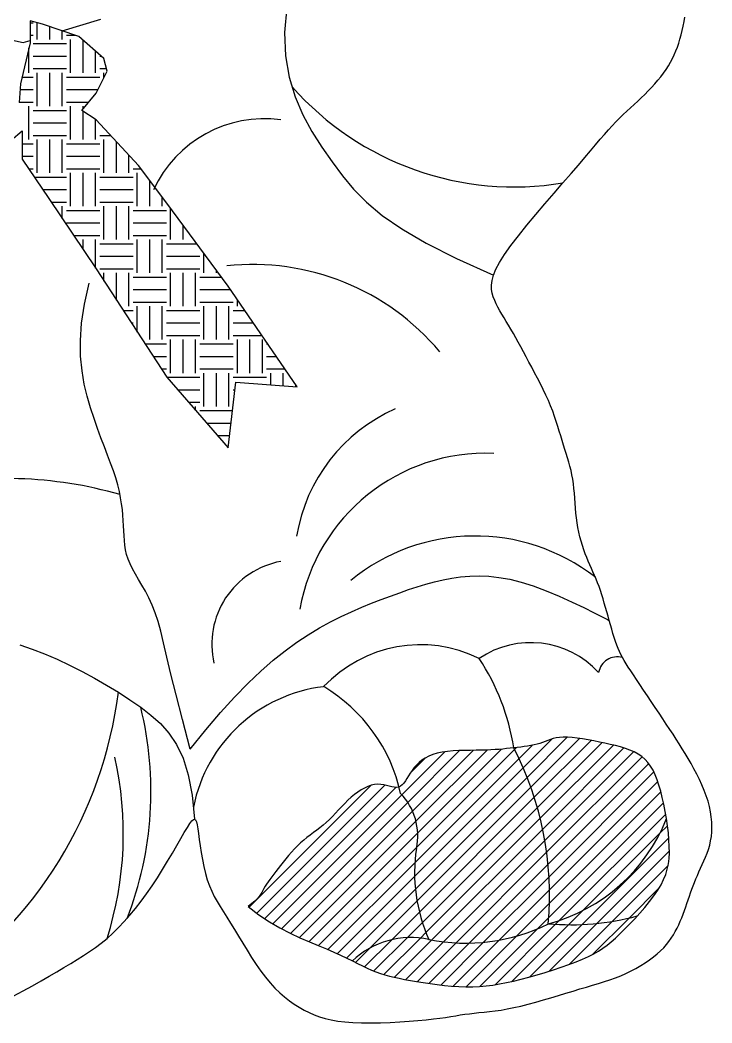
# Model space of a CAD drawing. Header units: millimetres. Extents: x 30176 to 68715, y 55479 to 72995.
# Drawn here: x 41956.3 to 42140.9, y 57388.5 to 57655.9 of the extents above; entities that cross this region are included whole.
import ezdxf

# ---------------------------------------------------------------- set-up
doc = ezdxf.new("R2010")
doc.units = ezdxf.units.MM

# ---------------------------------------------------------------- blocks, each defined once
blk = doc.blocks.new('A$C09640132')
for p, q in [((1496.64, 767.27), (1496.02, 760.53)), ((1431.54, 762.76), (1428.19, 763.6)), ((1428.19, 763.6), (1428.19, 757.74)), ((1428.19, 763.1), (1428.99, 763.1)), ((1430.11, 758.65), (1430.11, 763.12)), ((1441.18, 759.41), (1431.54, 762.76)), ((1433.44, 758.65), (1433.44, 762.1)), ((1436.75, 760.95), (1447.08, 764.05)), ((1602.08, 761.05), (1602.34, 762.22)), ((1602.34, 762.22), (1602.59, 763.4)), ((1602.59, 763.4), (1602.82, 764.6)), ((1417.03, 759.91), (1426.36, 757.84)), ((1428.19, 759.76), (1428.99, 759.76)), ((1436.78, 758.65), (1436.78, 760.94)), ((1437.89, 759.76), (1440.18, 759.76)), ((1496.02, 760.53), (1496.27, 754.33)), ((1601.5, 758.77), (1601.8, 759.9)), ((1601.8, 759.9), (1602.08, 761.05)), ((1428.19, 757.74), (1425.67, 746.86)), ((1426.36, 757.84), (1428.19, 758.39)), ((1428.99, 757.54), (1437.89, 757.54)), ((1439, 749.76), (1439, 758.65)), ((1447.88, 753.55), (1441.18, 759.41)), ((1442.33, 749.76), (1442.33, 758.4)), ((1600.82, 756.63), (1601.18, 757.69)), ((1601.18, 757.69), (1601.5, 758.77)), ((1427.88, 749.76), (1427.88, 756.42)), ((1428.99, 754.2), (1437.89, 754.2)), ((1445.67, 749.76), (1445.67, 755.49)), ((1446.78, 754.2), (1447.14, 754.2)), ((1496.27, 754.33), (1497.26, 748.64)), ((1599.53, 753.59), (1600, 754.58)), ((1600, 754.58), (1600.43, 755.59)), ((1600.43, 755.59), (1600.82, 756.63)), ((1448.72, 750.2), (1447.88, 753.55)), ((1597.81, 750.67), (1598.44, 751.64)), ((1598.44, 751.64), (1599.01, 752.61)), ((1599.01, 752.61), (1599.53, 753.59)), ((1428.99, 750.87), (1437.89, 750.87)), ((1430.11, 740.86), (1430.11, 749.76)), ((1433.44, 740.86), (1433.44, 749.76)), ((1436.78, 740.86), (1436.78, 749.76)), ((1445.79, 744.34), (1448.72, 750.2)), ((1446.78, 750.87), (1448.55, 750.87)), ((1447.89, 748.55), (1447.89, 749.76)), ((1595.6, 747.77), (1596.39, 748.73)), ((1596.39, 748.73), (1597.13, 749.7)), ((1597.13, 749.7), (1597.81, 750.67)), ((1425.67, 746.86), (1425.25, 741.83)), ((1426.09, 748.64), (1428.99, 748.64)), ((1437.89, 748.64), (1446.78, 748.64)), ((1497.26, 748.64), (1498.86, 743.39)), ((1593.91, 745.87), (1594.77, 746.82)), ((1594.77, 746.82), (1595.6, 747.77)), ((1425.54, 745.31), (1428.99, 745.31)), ((1437.89, 745.31), (1446.27, 745.31)), ((1442.02, 739.74), (1445.79, 744.34)), ((1498.86, 743.39), (1500.94, 738.56)), ((1591.17, 743.11), (1592.1, 744.02)), ((1592.1, 744.02), (1593.01, 744.94)), ((1593.01, 744.94), (1593.91, 745.87)), ((1425.27, 741.97), (1428.99, 741.97)), ((1427.88, 731.97), (1427.88, 740.86)), ((1437.89, 741.97), (1443.85, 741.97)), ((1439, 731.97), (1439, 740.86)), ((1442.33, 740.13), (1442.33, 740.86)), ((1588.33, 740.45), (1589.29, 741.34)), ((1589.29, 741.34), (1590.24, 742.22)), ((1590.24, 742.22), (1591.17, 743.11)), ((1428.99, 739.75), (1437.89, 739.75)), ((1445.79, 737.23), (1442.02, 739.74)), ((1442.33, 731.97), (1442.33, 739.53)), ((1500.94, 738.56), (1503.36, 734.08)), ((1585.41, 737.68), (1586.4, 738.63)), ((1586.4, 738.63), (1587.37, 739.55)), ((1587.37, 739.55), (1588.33, 740.45)), ((1428.99, 736.42), (1437.89, 736.42)), ((1445.67, 731.97), (1445.67, 737.31)), ((1457.1, 725.09), (1445.79, 737.23)), ((1582.41, 734.54), (1583.43, 735.65)), ((1583.43, 735.65), (1584.42, 736.69)), ((1584.42, 736.69), (1585.41, 737.68)), ((1423.16, 731.78), (1426.09, 734.3)), ((1426.09, 734.3), (1426.09, 726.76)), ((1428.99, 733.08), (1437.89, 733.08)), ((1446.78, 733.08), (1449.65, 733.08)), ((1503.36, 734.08), (1506, 729.91)), ((1580.24, 732.05), (1581.36, 733.35)), ((1581.36, 733.35), (1582.41, 734.54)), ((1426.09, 730.86), (1428.99, 730.86)), ((1430.11, 723.08), (1430.11, 731.97)), ((1433.44, 723.08), (1433.44, 731.97)), ((1436.78, 723.08), (1436.78, 731.97)), ((1437.89, 730.86), (1446.78, 730.86)), ((1447.89, 723.08), (1447.89, 731.97)), ((1451.23, 723.08), (1451.23, 731.39)), ((1577.66, 729), (1579.01, 730.6)), ((1579.01, 730.6), (1580.24, 732.05)), ((1426.09, 727.52), (1428.99, 727.52)), ((1437.89, 727.52), (1446.78, 727.52)), ((1454.56, 723.08), (1454.56, 727.81)), ((1506, 729.91), (1508.73, 726.01)), ((1576.14, 727.2), (1577.66, 729)), ((1426.09, 726.76), (1433.22, 716.29)), ((1464.65, 715.04), (1457.1, 725.09)), ((1508.73, 726.01), (1511.47, 722.32)), ((1572.48, 722.92), (1574.42, 725.18)), ((1574.42, 725.18), (1576.14, 727.2)), ((1427.84, 724.19), (1428.99, 724.19)), ((1437.89, 724.19), (1446.78, 724.19)), ((1439, 714.18), (1439, 723.08)), ((1442.33, 714.18), (1442.33, 723.08)), ((1445.67, 714.18), (1445.67, 723.08)), ((1455.67, 724.19), (1457.78, 724.19)), ((1456.79, 714.18), (1456.79, 723.08)), ((1511.47, 722.32), (1514.43, 718.77)), ((1570.31, 720.41), (1572.48, 722.92)), ((1429.36, 721.96), (1437.89, 721.96)), ((1446.78, 721.96), (1455.67, 721.96)), ((1460.12, 714.18), (1460.12, 721.07)), ((1567.95, 717.71), (1570.31, 720.41)), ((1431.63, 718.63), (1437.89, 718.63)), ((1446.78, 718.63), (1455.67, 718.63)), ((1514.43, 718.77), (1517.87, 715.27)), ((1565.51, 714.87), (1567.95, 717.71)), ((1433.22, 716.29), (1445.79, 697.46)), ((1433.88, 715.29), (1437.89, 715.29)), ((1436.78, 710.96), (1436.78, 714.18)), ((1446.78, 715.29), (1455.67, 715.29)), ((1447.89, 705.29), (1447.89, 714.18)), ((1451.23, 705.29), (1451.23, 714.18)), ((1454.56, 705.29), (1454.56, 714.18)), ((1463.46, 714.18), (1463.46, 716.62)), ((1480.99, 692.85), (1464.65, 715.04)), ((1517.87, 715.27), (1522.07, 711.75)), ((1563.05, 711.98), (1565.51, 714.87)), ((1437.89, 713.07), (1446.78, 713.07)), ((1455.67, 713.07), (1464.57, 713.07)), ((1465.68, 705.29), (1465.68, 713.63)), ((1522.07, 711.75), (1527.29, 708.12)), ((1560.66, 709.11), (1563.05, 711.98)), ((1437.89, 709.74), (1446.78, 709.74)), ((1455.67, 709.74), (1464.57, 709.74)), ((1469.01, 705.29), (1469.01, 709.11)), ((1558.42, 706.33), (1560.66, 709.11)), ((1439.82, 706.4), (1446.78, 706.4)), ((1455.67, 706.4), (1464.57, 706.4)), ((1527.29, 708.12), (1533.81, 704.3)), ((1556.41, 703.71), (1558.42, 706.33)), ((1442.33, 702.63), (1442.33, 705.29)), ((1445.67, 697.63), (1445.67, 705.29)), ((1446.78, 704.18), (1455.67, 704.18)), ((1456.79, 696.4), (1456.79, 705.29)), ((1460.12, 696.4), (1460.12, 705.29)), ((1463.46, 696.4), (1463.46, 705.29)), ((1464.57, 704.18), (1472.65, 704.18)), ((1533.81, 704.3), (1541.88, 700.21)), ((1554.72, 701.32), (1556.41, 703.71)), ((1446.78, 700.84), (1455.67, 700.84)), ((1464.57, 700.84), (1473.46, 700.84)), ((1474.57, 696.4), (1474.57, 701.56)), ((1553.4, 699.21), (1554.72, 701.32)), ((1541.88, 700.21), (1551.77, 695.77)), ((1552.43, 697.37), (1553.4, 699.21)), ((1445.79, 697.46), (1464.65, 668.57)), ((1446.78, 697.51), (1455.67, 697.51)), ((1447.89, 694.23), (1447.89, 696.4)), ((1451.23, 689.12), (1451.23, 696.4)), ((1454.56, 687.5), (1454.56, 696.4)), ((1455.67, 695.28), (1464.57, 695.28)), ((1464.57, 697.51), (1473.46, 697.51)), ((1465.68, 687.5), (1465.68, 696.4)), ((1469.01, 687.5), (1469.01, 696.4)), ((1472.35, 687.5), (1472.35, 696.4)), ((1473.46, 695.28), (1479.2, 695.28)), ((1477.91, 696.4), (1477.91, 697.03)), ((1551.39, 694.36), (1551.77, 695.77)), ((1551.77, 695.77), (1552.43, 697.37)), ((1442.7, 688.1), (1443.97, 693.66)), ((1499.43, 666.06), (1480.99, 692.85)), ((1551.23, 693.11), (1551.39, 694.36)), ((1551.26, 692), (1551.23, 693.11)), ((1455.67, 691.95), (1464.57, 691.95)), ((1473.46, 691.95), (1481.61, 691.95)), ((1551.45, 690.98), (1551.26, 692)), ((1551.73, 690.02), (1551.45, 690.98)), ((1552.09, 689.08), (1551.73, 690.02)), ((1441.94, 683.03), (1442.7, 688.1)), ((1455.67, 688.61), (1464.57, 688.61)), ((1456.79, 680.61), (1456.79, 687.5)), ((1460.12, 678.61), (1460.12, 687.5)), ((1463.46, 678.61), (1463.46, 687.5)), ((1473.46, 688.61), (1482.35, 688.61)), ((1474.57, 678.61), (1474.57, 687.5)), ((1477.91, 678.61), (1477.91, 687.5)), ((1481.24, 678.61), (1481.24, 687.5)), ((1483.47, 687.5), (1483.47, 689.25)), ((1552.5, 688.16), (1552.09, 689.08)), ((1552.97, 687.25), (1552.5, 688.16)), ((1553.48, 686.34), (1552.97, 687.25)), ((1453.01, 686.39), (1455.67, 686.39)), ((1464.57, 686.39), (1473.46, 686.39)), ((1482.35, 686.39), (1485.43, 686.39)), ((1554.03, 685.41), (1553.48, 686.34)), ((1554.6, 684.46), (1554.03, 685.41)), ((1441.62, 678.4), (1441.94, 683.03)), ((1455.19, 683.06), (1455.67, 683.06)), ((1464.57, 683.06), (1473.46, 683.06)), ((1482.35, 683.06), (1487.73, 683.06)), ((1555.2, 683.48), (1554.6, 684.46)), ((1555.82, 682.46), (1555.2, 683.48)), ((1556.44, 681.4), (1555.82, 682.46)), ((1464.57, 679.72), (1473.46, 679.72)), ((1482.35, 679.72), (1490.03, 679.72)), ((1557.07, 680.28), (1556.44, 681.4)), ((1557.72, 679.12), (1557.07, 680.28)), ((1441.68, 674.18), (1441.62, 678.4)), ((1458.82, 677.5), (1464.57, 677.5)), ((1465.68, 669.71), (1465.68, 678.61)), ((1469.01, 669.71), (1469.01, 678.61)), ((1472.35, 669.71), (1472.35, 678.61)), ((1473.46, 677.5), (1482.35, 677.5)), ((1483.47, 669.71), (1483.47, 678.61)), ((1486.8, 669.71), (1486.8, 678.61)), ((1490.14, 669.71), (1490.14, 678.61)), ((1491.25, 677.5), (1491.56, 677.5)), ((1558.38, 677.92), (1557.72, 679.12)), ((1559.06, 676.67), (1558.38, 677.92)), ((1559.75, 675.37), (1559.06, 676.67)), ((1442.05, 670.32), (1441.68, 674.18)), ((1461, 674.16), (1464.57, 674.16)), ((1473.46, 674.16), (1482.35, 674.16)), ((1491.25, 674.16), (1493.85, 674.16)), ((1560.47, 674.03), (1559.75, 675.37)), ((1561.2, 672.65), (1560.47, 674.03)), ((1561.96, 671.24), (1561.2, 672.65)), ((1562.74, 669.79), (1561.96, 671.24)), ((1442.66, 666.77), (1442.05, 670.32)), ((1463.17, 670.83), (1464.57, 670.83)), ((1464.62, 668.6), (1473.46, 668.6)), ((1464.65, 668.57), (1480.99, 649.73)), ((1473.46, 670.83), (1482.35, 670.83)), ((1474.57, 660.82), (1474.57, 669.71)), ((1477.91, 660.82), (1477.91, 669.71)), ((1481.24, 660.82), (1481.24, 669.71)), ((1482.35, 668.6), (1491.25, 668.6)), ((1491.25, 670.83), (1496.15, 670.83)), ((1492.36, 666.6), (1492.36, 669.71)), ((1495.7, 666.35), (1495.7, 669.71)), ((1563.51, 668.31), (1562.74, 669.79)), ((1443.44, 663.5), (1442.66, 666.77)), ((1480.99, 649.73), (1483.08, 667.31)), ((1483.08, 667.31), (1499.43, 666.06)), ((1499.03, 666.09), (1499.03, 666.64)), ((1564.28, 666.83), (1563.51, 668.31)), ((1565.02, 665.34), (1564.28, 666.83)), ((1444.32, 660.46), (1443.44, 663.5)), ((1467.51, 665.27), (1473.46, 665.27)), ((1482.35, 665.27), (1482.84, 665.27)), ((1565.74, 663.85), (1565.02, 665.34)), ((1566.41, 662.38), (1565.74, 663.85)), ((1470.4, 661.93), (1473.46, 661.93)), ((1472.35, 659.69), (1472.35, 660.82)), ((1482.35, 661.93), (1482.44, 661.93)), ((1567.02, 660.94), (1566.41, 662.38)), ((1567.58, 659.52), (1567.02, 660.94)), ((1445.24, 657.6), (1444.32, 660.46)), ((1473.46, 659.71), (1482.18, 659.71)), ((1568.08, 658.14), (1567.58, 659.52)), ((1568.53, 656.79), (1568.08, 658.14)), ((1446.17, 654.92), (1445.24, 657.6)), ((1475.23, 656.37), (1481.78, 656.37)), ((1568.95, 655.47), (1568.53, 656.79)), ((1569.33, 654.18), (1568.95, 655.47)), ((1447.1, 652.4), (1446.17, 654.92)), ((1478.12, 653.04), (1481.38, 653.04)), ((1569.7, 652.93), (1569.33, 654.18)), ((1570.06, 651.71), (1569.7, 652.93)), ((1448.01, 650.03), (1447.1, 652.4)), ((1448.87, 647.79), (1448.01, 650.03)), ((1481.24, 651.87), (1481.24, 651.93)), ((1570.41, 650.52), (1570.06, 651.71)), ((1570.77, 649.36), (1570.41, 650.52)), ((1449.68, 645.67), (1448.87, 647.79)), ((1571.14, 648.23), (1570.77, 649.36)), ((1571.49, 647.11), (1571.14, 648.23)), ((1450.41, 643.66), (1449.68, 645.67)), ((1571.84, 645.99), (1571.49, 647.11)), ((1572.16, 644.88), (1571.84, 645.99)), ((1572.45, 643.74), (1572.16, 644.88)), ((1451.05, 641.74), (1450.41, 643.66)), ((1572.71, 642.59), (1572.45, 643.74)), ((1572.93, 641.4), (1572.71, 642.59)), ((1451.58, 639.9), (1451.05, 641.74)), ((1452.01, 638.14), (1451.58, 639.9)), ((1573.11, 640.18), (1572.93, 641.4)), ((1573.24, 638.92), (1573.11, 640.18)), ((1452.34, 636.46), (1452.01, 638.14)), ((1452.6, 634.84), (1452.34, 636.46)), ((1573.35, 637.64), (1573.24, 638.92)), ((1573.44, 636.34), (1573.35, 637.64)), ((1452.8, 633.29), (1452.6, 634.84)), ((1573.53, 635.02), (1573.44, 636.34)), ((1573.63, 633.7), (1573.53, 635.02)), ((1452.94, 631.79), (1452.8, 633.29)), ((1453.05, 630.36), (1452.94, 631.79)), ((1573.74, 632.38), (1573.63, 633.7)), ((1573.89, 631.07), (1573.74, 632.38)), ((1574.07, 629.78), (1573.89, 631.07)), ((1453.12, 628.97), (1453.05, 630.36)), ((1453.18, 627.64), (1453.12, 628.97)), ((1574.29, 628.51), (1574.07, 629.78)), ((1574.55, 627.26), (1574.29, 628.51)), ((1453.25, 626.34), (1453.18, 627.64)), ((1453.33, 625.07), (1453.25, 626.34)), ((1574.83, 626.04), (1574.55, 627.26)), ((1575.15, 624.85), (1574.83, 626.04)), ((1453.47, 623.82), (1453.33, 625.07)), ((1453.67, 622.58), (1453.47, 623.82)), ((1575.49, 623.7), (1575.15, 624.85)), ((1575.85, 622.59), (1575.49, 623.7)), ((1453.95, 621.33), (1453.67, 622.58)), ((1454.34, 620.08), (1453.95, 621.33)), ((1576.24, 621.53), (1575.85, 622.59)), ((1576.63, 620.51), (1576.24, 621.53)), ((1577.04, 619.53), (1576.63, 620.51)), ((1454.85, 618.8), (1454.34, 620.08)), ((1455.5, 617.48), (1454.85, 618.8)), ((1577.46, 618.57), (1577.04, 619.53)), ((1577.89, 617.63), (1577.46, 618.57)), ((1456.27, 616.12), (1455.5, 617.48)), ((1457.12, 614.68), (1456.27, 616.12)), ((1540.67, 615), (1543.02, 615.34)), ((1543.02, 615.34), (1545.43, 615.55)), ((1545.43, 615.55), (1547.92, 615.62)), ((1547.92, 615.62), (1550.51, 615.52)), ((1550.51, 615.52), (1553.23, 615.23)), ((1553.23, 615.23), (1556.1, 614.72)), ((1578.31, 616.7), (1577.89, 617.63)), ((1578.73, 615.75), (1578.31, 616.7)), ((1579.14, 614.79), (1578.73, 615.75)), ((1458.02, 613.16), (1457.12, 614.68)), ((1458.95, 611.52), (1458.02, 613.16)), ((1529.13, 611.97), (1531.46, 612.74)), ((1531.46, 612.74), (1533.76, 613.43)), ((1533.76, 613.43), (1536.06, 614.04)), ((1536.06, 614.04), (1538.35, 614.57)), ((1538.35, 614.57), (1540.67, 615)), ((1556.1, 614.72), (1559.14, 613.97)), ((1559.14, 613.97), (1562.39, 612.95)), ((1562.39, 612.95), (1565.83, 611.67)), ((1579.54, 613.8), (1579.14, 614.79)), ((1579.92, 612.77), (1579.54, 613.8)), ((1580.29, 611.71), (1579.92, 612.77)), ((1459.88, 609.76), (1458.95, 611.52)), ((1460.76, 607.85), (1459.88, 609.76)), ((1521.85, 609.31), (1524.34, 610.25)), ((1524.34, 610.25), (1526.76, 611.14)), ((1526.76, 611.14), (1529.13, 611.97)), ((1565.83, 611.67), (1569.33, 610.2)), ((1569.33, 610.2), (1572.73, 608.66)), ((1580.65, 610.61), (1580.29, 611.71)), ((1580.99, 609.49), (1580.65, 610.61)), ((1461.58, 605.77), (1460.76, 607.85)), ((1513.92, 606.07), (1516.64, 607.24)), ((1516.64, 607.24), (1519.28, 608.31)), ((1519.28, 608.31), (1521.85, 609.31)), ((1572.73, 608.66), (1575.87, 607.16)), ((1575.87, 607.16), (1578.59, 605.81)), ((1581.33, 608.35), (1580.99, 609.49)), ((1581.66, 607.2), (1581.33, 608.35)), ((1581.99, 606.03), (1581.66, 607.2)), ((1462.32, 603.49), (1461.58, 605.77)), ((1508.27, 603.34), (1511.13, 604.78)), ((1511.13, 604.78), (1513.92, 606.07)), ((1578.59, 605.81), (1580.74, 604.7)), ((1580.74, 604.7), (1582.14, 603.96)), ((1582.32, 604.86), (1581.99, 606.03)), ((1582.64, 603.69), (1582.32, 604.86)), ((1463.04, 600.86), (1462.32, 603.49)), ((1502.36, 599.94), (1505.35, 601.74)), ((1505.35, 601.74), (1508.27, 603.34)), ((1582.14, 603.96), (1582.64, 603.69)), ((1582.97, 602.53), (1582.64, 603.69)), ((1583.3, 601.39), (1582.97, 602.53)), ((1463.81, 597.75), (1463.04, 600.86)), ((1499.31, 597.92), (1502.36, 599.94)), ((1583.63, 600.27), (1583.3, 601.39)), ((1583.97, 599.19), (1583.63, 600.27)), ((1584.31, 598.16), (1583.97, 599.19)), ((1425.49, 597.28), (1428.77, 596.11)), ((1464.69, 593.99), (1463.81, 597.75)), ((1496.21, 595.66), (1499.31, 597.92)), ((1584.66, 597.18), (1584.31, 598.16)), ((1585.01, 596.27), (1584.66, 597.18)), ((1428.77, 596.11), (1432.06, 594.82)), ((1432.06, 594.82), (1435.38, 593.39)), ((1465.77, 589.43), (1464.69, 593.99)), ((1493.02, 593.11), (1496.21, 595.66)), ((1585.38, 595.42), (1585.01, 596.27)), ((1585.76, 594.62), (1585.38, 595.42)), ((1586.17, 593.84), (1585.76, 594.62)), ((1586.63, 593.04), (1586.17, 593.84)), ((1435.38, 593.39), (1438.72, 591.83)), ((1438.72, 591.83), (1442.06, 590.16)), ((1489.73, 590.24), (1493.02, 593.11)), ((1587.14, 592.21), (1586.63, 593.04)), ((1587.71, 591.32), (1587.14, 592.21)), ((1588.36, 590.34), (1587.71, 591.32)), ((1442.06, 590.16), (1445.36, 588.38)), ((1445.36, 588.38), (1448.61, 586.52)), ((1467.12, 583.93), (1465.77, 589.43)), ((1486.31, 586.99), (1489.73, 590.24)), ((1589.1, 589.23), (1588.36, 590.34)), ((1589.92, 587.99), (1589.1, 589.23)), ((1448.61, 586.52), (1451.76, 584.59)), ((1482.74, 583.33), (1486.31, 586.99)), ((1590.83, 586.63), (1589.92, 587.99)), ((1591.8, 585.18), (1590.83, 586.63)), ((1451.76, 584.59), (1454.8, 582.61)), ((1468.81, 577.32), (1467.12, 583.93)), ((1479, 579.22), (1482.74, 583.33)), ((1592.81, 583.67), (1591.8, 585.18)), ((1593.85, 582.12), (1592.81, 583.67)), ((1454.8, 582.61), (1457.7, 580.59)), ((1457.7, 580.59), (1460.43, 578.51)), ((1594.89, 580.56), (1593.85, 582.12)), ((1595.92, 579.01), (1594.89, 580.56)), ((1460.43, 578.51), (1462.95, 576.26)), ((1475.07, 574.61), (1479, 579.22)), ((1596.92, 577.52), (1595.92, 579.01)), ((1462.95, 576.26), (1465.24, 573.69)), ((1470.91, 569.46), (1468.81, 577.32)), ((1597.87, 576.09), (1596.92, 577.52)), ((1598.78, 574.71), (1597.87, 576.09)), ((1465.24, 573.69), (1467.27, 570.65)), ((1470.91, 569.46), (1475.07, 574.61)), ((1560.75, 561.9), (1571.46, 572.61)), ((1561.73, 559.29), (1574.73, 572.28)), ((1568.48, 572.42), (1567.68, 572.23)), ((1569.38, 572.56), (1568.48, 572.42)), ((1570.38, 572.62), (1569.38, 572.56)), ((1571.52, 572.61), (1570.38, 572.62)), ((1572.78, 572.52), (1571.52, 572.61)), ((1574.13, 572.37), (1572.78, 572.52)), ((1575.54, 572.16), (1574.13, 572.37)), ((1599.66, 573.39), (1598.78, 574.71)), ((1600.5, 572.09), (1599.66, 573.39)), ((1467.27, 570.65), (1468.99, 566.98)), ((1556.24, 569.66), (1555.28, 569.56)), ((1557.19, 569.76), (1556.24, 569.66)), ((1558.13, 569.87), (1557.19, 569.76)), ((1557.41, 569.33), (1557.92, 569.84)), ((1559.06, 569.98), (1558.13, 569.87)), ((1558.59, 566.92), (1562.1, 570.44)), ((1559.99, 570.1), (1559.06, 569.98)), ((1559.7, 564.44), (1567.4, 572.14)), ((1560.89, 570.23), (1559.99, 570.1)), ((1561.76, 570.37), (1560.89, 570.23)), ((1562.61, 570.54), (1561.76, 570.37)), ((1563.41, 570.73), (1562.61, 570.54)), ((1562.64, 556.6), (1577.8, 571.76)), ((1564.17, 570.95), (1563.41, 570.73)), ((1563.47, 553.84), (1580.8, 571.16)), ((1564.88, 571.2), (1564.17, 570.95)), ((1564.23, 551), (1583.74, 570.51)), ((1565.56, 571.47), (1564.88, 571.2)), ((1564.9, 548.08), (1586.57, 569.75)), ((1566.24, 571.74), (1565.56, 571.47)), ((1566.94, 572), (1566.24, 571.74)), ((1567.68, 572.23), (1566.94, 572)), ((1577.01, 571.91), (1575.54, 572.16)), ((1578.51, 571.63), (1577.01, 571.91)), ((1580.01, 571.33), (1578.51, 571.63)), ((1581.49, 571.02), (1580.01, 571.33)), ((1582.93, 570.7), (1581.49, 571.02)), ((1584.33, 570.37), (1582.93, 570.7)), ((1585.68, 570.02), (1584.33, 570.37)), ((1586.96, 569.63), (1585.68, 570.02)), ((1588.18, 569.19), (1586.96, 569.63)), ((1601.32, 570.81), (1600.5, 572.09)), ((1602.12, 569.53), (1601.32, 570.81)), ((1468.99, 566.98), (1470.39, 562.55)), ((1527.36, 557.26), (1538.84, 568.74)), ((1528.93, 555.23), (1542.74, 569.04)), ((1529.7, 563.19), (1533.57, 567.06)), ((1530.2, 552.9), (1546.4, 569.11)), ((1530.8, 539.13), (1558.59, 566.92)), ((1531.11, 550.22), (1550.06, 569.18)), ((1531.25, 543.18), (1557.41, 569.33)), ((1531.56, 547.08), (1553.9, 569.43)), ((1533.57, 567.06), (1532.71, 566.48)), ((1534.53, 567.57), (1533.57, 567.06)), ((1535.6, 568.01), (1534.53, 567.57)), ((1536.79, 568.37), (1535.6, 568.01)), ((1538.11, 568.64), (1536.79, 568.37)), ((1539.53, 568.83), (1538.11, 568.64)), ((1541.02, 568.96), (1539.53, 568.83)), ((1542.56, 569.04), (1541.02, 568.96)), ((1544.1, 569.08), (1542.56, 569.04)), ((1545.63, 569.1), (1544.1, 569.08)), ((1547.12, 569.12), (1545.63, 569.1)), ((1548.53, 569.14), (1547.12, 569.12)), ((1549.84, 569.17), (1548.53, 569.14)), ((1551.06, 569.22), (1549.84, 569.17)), ((1552.2, 569.29), (1551.06, 569.22)), ((1553.28, 569.37), (1552.2, 569.29)), ((1554.3, 569.46), (1553.28, 569.37)), ((1555.28, 569.56), (1554.3, 569.46)), ((1565.47, 545.06), (1589.17, 568.76)), ((1565.95, 541.95), (1591.41, 567.4)), ((1589.32, 568.69), (1588.18, 569.19)), ((1590.37, 568.12), (1589.32, 568.69)), ((1591.33, 567.46), (1590.37, 568.12)), ((1592.2, 566.7), (1591.33, 567.46)), ((1602.91, 568.24), (1602.12, 569.53)), ((1603.69, 566.93), (1602.91, 568.24)), ((1604.47, 565.57), (1603.69, 566.93)), ((1530.64, 564.49), (1530.09, 563.76)), ((1531.26, 565.19), (1530.64, 564.49)), ((1530.73, 535.47), (1559.7, 564.44)), ((1531.94, 565.86), (1531.26, 565.19)), ((1532.71, 566.48), (1531.94, 565.86)), ((1566.33, 538.73), (1593.18, 565.58)), ((1592.98, 565.85), (1592.2, 566.7)), ((1593.69, 564.88), (1592.98, 565.85)), ((1594.32, 563.8), (1593.69, 564.88)), ((1605.24, 564.18), (1604.47, 565.57)), ((1470.39, 562.55), (1471.43, 557.19)), ((1528.7, 561.6), (1528.28, 560.96)), ((1529.13, 562.3), (1528.7, 561.6)), ((1529.59, 563.03), (1529.13, 562.3)), ((1530.09, 563.76), (1529.59, 563.03)), ((1530.94, 532.09), (1560.75, 561.9)), ((1566.59, 535.4), (1594.54, 563.34)), ((1594.89, 562.6), (1594.32, 563.8)), ((1595.42, 561.28), (1594.89, 562.6)), ((1605.99, 562.77), (1605.24, 564.18)), ((1606.7, 561.34), (1605.99, 562.77)), ((1486.62, 527.3), (1519.07, 559.75)), ((1488.65, 525.73), (1522.77, 559.85)), ((1490.76, 524.25), (1525.69, 559.18)), ((1517.37, 559.05), (1516.48, 558.55)), ((1518.27, 559.47), (1517.37, 559.05)), ((1519.15, 559.78), (1518.27, 559.47)), ((1520.02, 559.98), (1519.15, 559.78)), ((1520.87, 560.07), (1520.02, 559.98)), ((1521.7, 560.04), (1520.87, 560.07)), ((1522.49, 559.92), (1521.7, 560.04)), ((1523.25, 559.74), (1522.49, 559.92)), ((1523.98, 559.55), (1523.25, 559.74)), ((1524.67, 559.38), (1523.98, 559.55)), ((1525.31, 559.25), (1524.67, 559.38)), ((1525.91, 559.21), (1525.31, 559.25)), ((1526.46, 559.3), (1525.91, 559.21)), ((1526.96, 559.53), (1526.46, 559.3)), ((1527.42, 559.9), (1526.96, 559.53)), ((1527.85, 560.38), (1527.42, 559.9)), ((1528.28, 560.96), (1527.85, 560.38)), ((1531.38, 528.94), (1561.73, 559.29)), ((1566.72, 531.93), (1595.58, 560.8)), ((1595.91, 559.83), (1595.42, 561.28)), ((1596.36, 558.25), (1595.91, 559.83)), ((1607.37, 559.89), (1606.7, 561.34)), ((1607.98, 558.44), (1607.37, 559.89)), ((1471.43, 557.19), (1472.07, 550.77)), ((1492.96, 522.85), (1527.36, 557.26)), ((1513.82, 556.58), (1512.96, 555.79)), ((1514.69, 557.31), (1513.82, 556.58)), ((1515.58, 557.97), (1514.69, 557.31)), ((1516.48, 558.55), (1515.58, 557.97)), ((1532.02, 525.98), (1562.64, 556.6)), ((1566.71, 528.33), (1596.42, 558.04)), ((1596.8, 556.54), (1596.36, 558.25)), ((1597.2, 554.72), (1596.8, 556.54)), ((1608.53, 556.99), (1607.98, 558.44)), ((1608.99, 555.55), (1608.53, 556.99)), ((1495.24, 521.54), (1528.93, 555.23)), ((1511.3, 554.1), (1510.48, 553.23)), ((1512.13, 554.96), (1511.3, 554.1)), ((1512.96, 555.79), (1512.13, 554.96)), ((1532.82, 523.19), (1563.47, 553.84)), ((1566.54, 524.56), (1597.11, 555.14)), ((1597.58, 552.84), (1597.2, 554.72)), ((1609.37, 554.13), (1608.99, 555.55)), ((1609.66, 552.73), (1609.37, 554.13)), ((1497.6, 520.31), (1530.2, 552.9)), ((1508.84, 551.5), (1508.02, 550.67)), ((1509.66, 552.36), (1508.84, 551.5)), ((1510.48, 553.23), (1509.66, 552.36)), ((1533.77, 520.55), (1564.23, 551)), ((1569.33, 523.76), (1597.7, 552.13)), ((1597.91, 550.91), (1597.58, 552.84)), ((1598.19, 548.98), (1597.91, 550.91)), ((1609.87, 551.35), (1609.66, 552.73)), ((1609.99, 550), (1609.87, 551.35)), ((1469.32, 547.2), (1470.13, 548.55)), ((1470.13, 548.55), (1470.79, 549.58)), ((1470.79, 549.58), (1471.32, 550.29)), ((1471.32, 550.29), (1471.74, 550.68)), ((1471.74, 550.68), (1472.07, 550.77)), ((1472.07, 550.77), (1472.33, 550.56)), ((1472.33, 550.56), (1472.54, 550.06)), ((1472.54, 550.06), (1472.73, 549.28)), ((1472.73, 549.28), (1472.91, 548.22)), ((1472.91, 548.22), (1473.1, 546.9)), ((1500.05, 519.17), (1531.11, 550.22)), ((1505.49, 548.46), (1504.63, 547.8)), ((1506.34, 549.15), (1505.49, 548.46)), ((1507.19, 549.88), (1506.34, 549.15)), ((1508.02, 550.67), (1507.19, 549.88)), ((1596.15, 546.99), (1598.18, 549.02)), ((1598.42, 547.07), (1598.19, 548.98)), ((1610.03, 548.68), (1609.99, 550)), ((1610, 547.4), (1610.03, 548.68)), ((1467.3, 543.72), (1468.37, 545.57)), ((1468.37, 545.57), (1469.32, 547.2)), ((1473.1, 546.9), (1473.31, 545.36)), ((1502.04, 545.86), (1501.19, 545.17)), ((1502.9, 546.52), (1502.04, 545.86)), ((1502.56, 518.08), (1531.56, 547.08)), ((1503.76, 547.16), (1502.9, 546.52)), ((1504.63, 547.8), (1503.76, 547.16)), ((1535.36, 518.54), (1564.9, 548.08)), ((1575.43, 522.67), (1598.53, 545.77)), ((1575.5, 526.34), (1596.15, 546.99)), ((1598.58, 545.22), (1598.42, 547.07)), ((1609.69, 544.96), (1609.88, 546.16)), ((1609.88, 546.16), (1610, 547.4)), ((1466.13, 541.7), (1467.3, 543.72)), ((1473.31, 545.36), (1473.56, 543.67)), ((1473.56, 543.67), (1473.84, 541.86)), ((1499.51, 543.65), (1498.7, 542.82)), ((1500.34, 544.44), (1499.51, 543.65)), ((1501.19, 545.17), (1500.34, 544.44)), ((1505.1, 517.03), (1531.25, 543.18)), ((1538.47, 518.06), (1565.47, 545.06)), ((1598.67, 543.46), (1598.58, 545.22)), ((1598.68, 541.82), (1598.67, 543.46)), ((1609.1, 542.71), (1609.43, 543.82)), ((1609.43, 543.82), (1609.69, 544.96)), ((1464.87, 539.56), (1466.13, 541.7)), ((1473.84, 541.86), (1474.16, 539.99)), ((1496.38, 540.18), (1495.67, 539.3)), ((1497.13, 541.07), (1496.38, 540.18)), ((1497.9, 541.96), (1497.13, 541.07)), ((1498.7, 542.82), (1497.9, 541.96)), ((1541.78, 517.77), (1565.95, 541.95)), ((1579.3, 522.95), (1598.68, 542.33)), ((1598.42, 538.81), (1598.6, 540.28)), ((1598.6, 540.28), (1598.68, 541.82)), ((1607.89, 539.61), (1608.32, 540.61)), ((1608.32, 540.61), (1608.73, 541.65)), ((1608.73, 541.65), (1609.1, 542.71)), ((1463.54, 537.35), (1464.87, 539.56)), ((1474.16, 539.99), (1474.53, 538.12)), ((1474.53, 538.12), (1474.95, 536.3)), ((1494.34, 537.6), (1493.73, 536.81)), ((1494.98, 538.43), (1494.34, 537.6)), ((1495.67, 539.3), (1494.98, 538.43)), ((1507.64, 515.97), (1530.8, 539.13)), ((1545.31, 517.71), (1566.33, 538.73)), ((1583.44, 523.5), (1598.33, 538.39)), ((1598.13, 537.4), (1598.42, 538.81)), ((1606.56, 536.72), (1606.99, 537.67)), ((1606.99, 537.67), (1607.44, 538.63)), ((1607.44, 538.63), (1607.89, 539.61)), ((1460.73, 532.95), (1462.15, 535.13)), ((1462.15, 535.13), (1463.54, 537.35)), ((1474.95, 536.3), (1475.44, 534.58)), ((1492.63, 535.36), (1492.14, 534.69)), ((1493.16, 536.07), (1492.63, 535.36)), ((1493.73, 536.81), (1493.16, 536.07)), ((1510.13, 514.87), (1530.73, 535.47)), ((1549.12, 517.92), (1566.59, 535.4)), ((1597.15, 534.64), (1597.71, 536.02)), ((1597.71, 536.02), (1598.13, 537.4)), ((1605.39, 533.91), (1605.76, 534.84)), ((1605.76, 534.84), (1606.15, 535.78)), ((1606.15, 535.78), (1606.56, 536.72)), ((1459.27, 530.85), (1460.73, 532.95)), ((1475.44, 534.58), (1476, 533)), ((1476, 533), (1476.62, 531.53)), ((1490.57, 532.3), (1490.27, 531.76)), ((1490.9, 532.86), (1490.57, 532.3)), ((1491.27, 533.44), (1490.9, 532.86)), ((1491.68, 534.05), (1491.27, 533.44)), ((1492.14, 534.69), (1491.68, 534.05)), ((1587.93, 524.39), (1595.96, 532.43)), ((1595.59, 531.81), (1596.45, 533.25)), ((1596.45, 533.25), (1597.15, 534.64)), ((1604.68, 532.06), (1605.03, 532.99)), ((1605.03, 532.99), (1605.39, 533.91)), ((1457.8, 528.85), (1459.27, 530.85)), ((1476.62, 531.53), (1477.31, 530.14)), ((1477.31, 530.14), (1478.06, 528.79)), ((1488.77, 529.54), (1488.15, 528.92)), ((1489.26, 530.13), (1488.77, 529.54)), ((1489.64, 530.69), (1489.26, 530.13)), ((1489.97, 531.22), (1489.64, 530.69)), ((1490.27, 531.76), (1489.97, 531.22)), ((1512.58, 513.73), (1530.94, 532.09)), ((1553.29, 518.51), (1566.72, 531.93)), ((1593.41, 528.79), (1594.57, 530.32)), ((1594.57, 530.32), (1595.59, 531.81)), ((1603.69, 529.25), (1604.02, 530.19)), ((1604.02, 530.19), (1604.35, 531.13)), ((1604.35, 531.13), (1604.68, 532.06)), ((1454.81, 525.14), (1456.31, 526.94)), ((1456.31, 526.94), (1457.8, 528.85)), ((1478.06, 528.79), (1478.87, 527.45)), ((1478.87, 527.45), (1479.74, 526.07)), ((1487.36, 528.23), (1486.38, 527.49)), ((1486.38, 527.49), (1489.21, 525.29)), ((1488.15, 528.92), (1487.36, 528.23)), ((1518.82, 516.37), (1531.38, 528.94)), ((1557.99, 519.61), (1566.71, 528.33)), ((1590.82, 525.7), (1592.15, 527.24)), ((1592.15, 527.24), (1593.41, 528.79)), ((1602.7, 526.4), (1603.04, 527.35)), ((1603.04, 527.35), (1603.37, 528.3)), ((1603.37, 528.3), (1603.69, 529.25)), ((1453.3, 523.44), (1454.81, 525.14)), ((1479.74, 526.07), (1480.67, 524.62)), ((1480.67, 524.62), (1481.65, 523.07)), ((1489.21, 525.29), (1492.03, 523.4)), ((1524.65, 518.61), (1532.02, 525.98)), ((1563.54, 521.56), (1566.54, 524.56)), ((1571.77, 522.61), (1575.5, 526.34)), ((1578.3, 514.77), (1587.93, 524.39)), ((1588.08, 522.76), (1589.45, 524.2)), ((1589.45, 524.2), (1590.82, 525.7)), ((1601.59, 523.55), (1601.98, 524.49)), ((1601.98, 524.49), (1602.35, 525.44)), ((1602.35, 525.44), (1602.7, 526.4)), ((1450.24, 520.36), (1451.77, 521.84)), ((1451.77, 521.84), (1453.3, 523.44)), ((1481.65, 523.07), (1482.69, 521.38)), ((1492.03, 523.4), (1494.82, 521.76)), ((1494.82, 521.76), (1497.54, 520.34)), ((1528.81, 519.18), (1532.82, 523.19)), ((1548.14, 506.17), (1563.54, 521.56)), ((1552.2, 506.63), (1568.31, 522.74)), ((1556.65, 507.49), (1571.77, 522.61)), ((1561.47, 508.71), (1575.43, 522.67)), ((1566.58, 510.23), (1579.3, 522.95)), ((1568.31, 522.74), (1569.33, 523.76)), ((1572.01, 512.07), (1583.44, 523.5)), ((1586.74, 521.4), (1588.08, 522.76)), ((1600.27, 520.8), (1600.74, 521.7)), ((1600.74, 521.7), (1601.18, 522.62)), ((1601.18, 522.62), (1601.59, 523.55)), ((1447.17, 517.72), (1448.71, 518.98)), ((1448.71, 518.98), (1450.24, 520.36)), ((1482.69, 521.38), (1483.78, 519.58)), ((1483.78, 519.58), (1484.9, 517.71)), ((1497.54, 520.34), (1500.17, 519.11)), ((1500.17, 519.11), (1502.68, 518.02)), ((1519.91, 510.28), (1528.81, 519.18)), ((1522.57, 509.34), (1532.29, 519.06)), ((1532.29, 519.06), (1533.77, 520.55)), ((1544.45, 506.07), (1557.99, 519.61)), ((1583.15, 518.06), (1584.28, 519.05)), ((1584.28, 519.05), (1585.47, 520.16)), ((1585.47, 520.16), (1586.74, 521.4)), ((1598.58, 518.17), (1599.19, 519.03)), ((1599.19, 519.03), (1599.75, 519.91)), ((1599.75, 519.91), (1600.27, 520.8)), ((1444.05, 515.44), (1445.63, 516.55)), ((1445.63, 516.55), (1447.17, 517.72)), ((1484.9, 517.71), (1486.07, 515.81)), ((1502.68, 518.02), (1505.04, 517.05)), ((1505.04, 517.05), (1507.22, 516.15)), ((1507.22, 516.15), (1509.2, 515.29)), ((1514.99, 512.55), (1518.82, 516.37)), ((1517.41, 511.37), (1524.65, 518.61)), ((1525.41, 508.59), (1535.36, 518.54)), ((1528.38, 507.97), (1538.47, 518.06)), ((1531.43, 507.43), (1541.78, 517.77)), ((1534.54, 506.94), (1545.31, 517.71)), ((1537.73, 506.53), (1549.12, 517.92)), ((1541.01, 506.23), (1553.29, 518.51)), ((1579.76, 515.58), (1580.93, 516.34)), ((1580.93, 516.34), (1582.05, 517.16)), ((1582.05, 517.16), (1583.15, 518.06)), ((1596.34, 515.66), (1597.16, 516.49)), ((1597.16, 516.49), (1597.9, 517.33)), ((1597.9, 517.33), (1598.58, 518.17)), ((1440.77, 513.34), (1442.44, 514.38)), ((1442.44, 514.38), (1444.05, 515.44)), ((1486.07, 515.81), (1487.26, 513.91)), ((1487.26, 513.91), (1488.48, 512.05)), ((1509.2, 515.29), (1511, 514.47)), ((1511, 514.47), (1512.64, 513.7)), ((1512.64, 513.7), (1514.15, 512.96)), ((1573.81, 512.75), (1575.55, 513.46)), ((1575.55, 513.46), (1577.11, 514.16)), ((1577.11, 514.16), (1578.5, 514.86)), ((1578.5, 514.86), (1579.76, 515.58)), ((1593.38, 513.24), (1594.45, 514.03)), ((1594.45, 514.03), (1595.44, 514.84)), ((1595.44, 514.84), (1596.34, 515.66)), ((1435.3, 510.08), (1437.21, 511.21)), ((1437.21, 511.21), (1439.03, 512.29)), ((1439.03, 512.29), (1440.77, 513.34)), ((1488.48, 512.05), (1489.72, 510.27)), ((1514.15, 512.96), (1515.54, 512.28)), ((1515.54, 512.28), (1516.84, 511.64)), ((1516.84, 511.64), (1518.07, 511.06)), ((1518.07, 511.06), (1519.27, 510.53)), ((1567.74, 510.6), (1569.86, 511.31)), ((1569.86, 511.31), (1571.9, 512.03)), ((1571.9, 512.03), (1573.81, 512.75)), ((1588.45, 510.29), (1589.76, 510.98)), ((1589.76, 510.98), (1591.03, 511.71)), ((1591.03, 511.71), (1592.24, 512.46)), ((1592.24, 512.46), (1593.38, 513.24)), ((1431.14, 507.62), (1433.28, 508.88)), ((1433.28, 508.88), (1435.3, 510.08)), ((1489.72, 510.27), (1490.97, 508.61)), ((1490.97, 508.61), (1492.23, 507.09)), ((1519.27, 510.53), (1520.44, 510.07)), ((1520.44, 510.07), (1521.61, 509.65)), ((1521.61, 509.65), (1522.79, 509.27)), ((1522.79, 509.27), (1524.02, 508.93)), ((1524.02, 508.93), (1525.29, 508.61)), ((1525.29, 508.61), (1526.63, 508.32)), ((1526.63, 508.32), (1528.06, 508.03)), ((1557.15, 507.6), (1559.14, 508.09)), ((1559.14, 508.09), (1561.23, 508.65)), ((1561.23, 508.65), (1563.39, 509.26)), ((1563.39, 509.26), (1565.57, 509.91)), ((1565.57, 509.91), (1567.74, 510.6)), ((1582.84, 507.94), (1584.29, 508.46)), ((1584.29, 508.46), (1585.71, 509.03)), ((1585.71, 509.03), (1587.09, 509.64)), ((1587.09, 509.64), (1588.45, 510.29)), ((1426.36, 504.97), (1428.84, 506.31)), ((1428.84, 506.31), (1431.14, 507.62)), ((1492.23, 507.09), (1493.5, 505.72)), ((1493.5, 505.72), (1494.78, 504.48)), ((1528.06, 508.03), (1529.6, 507.74)), ((1529.6, 507.74), (1531.26, 507.45)), ((1531.26, 507.45), (1533.02, 507.17)), ((1533.02, 507.17), (1534.85, 506.9)), ((1534.85, 506.9), (1536.74, 506.65)), ((1536.74, 506.65), (1538.67, 506.43)), ((1538.67, 506.43), (1540.6, 506.25)), ((1540.6, 506.25), (1542.52, 506.13)), ((1542.52, 506.13), (1544.41, 506.07)), ((1544.41, 506.07), (1546.24, 506.08)), ((1546.24, 506.08), (1548.03, 506.16)), ((1548.03, 506.16), (1549.81, 506.31)), ((1549.81, 506.31), (1551.59, 506.53)), ((1551.59, 506.53), (1553.39, 506.82)), ((1553.39, 506.82), (1555.24, 507.18)), ((1555.24, 507.18), (1557.15, 507.6)), ((1573, 504.94), (1574.82, 505.48)), ((1574.82, 505.48), (1576.56, 505.99)), ((1576.56, 505.99), (1578.22, 506.47)), ((1578.22, 506.47), (1579.82, 506.95)), ((1579.82, 506.95), (1581.36, 507.44)), ((1581.36, 507.44), (1582.84, 507.94)), ((1423.69, 503.6), (1426.36, 504.97)), ((1494.78, 504.48), (1496.06, 503.35)), ((1496.06, 503.35), (1497.35, 502.34)), ((1565.07, 502.56), (1567.1, 503.16)), ((1567.1, 503.16), (1569.12, 503.77)), ((1569.12, 503.77), (1571.09, 504.37)), ((1571.09, 504.37), (1573, 504.94)), ((1497.35, 502.34), (1498.65, 501.43)), ((1498.65, 501.43), (1499.96, 500.61)), ((1499.96, 500.61), (1501.27, 499.87)), ((1553.78, 499.87), (1555.45, 500.15)), ((1555.45, 500.15), (1557.22, 500.51)), ((1557.22, 500.51), (1559.09, 500.93)), ((1559.09, 500.93), (1561.04, 501.43)), ((1561.04, 501.43), (1563.04, 501.98)), ((1563.04, 501.98), (1565.07, 502.56)), ((1501.27, 499.87), (1502.6, 499.2)), ((1502.6, 499.2), (1503.96, 498.6)), ((1503.96, 498.6), (1505.38, 498.07)), ((1505.38, 498.07), (1506.88, 497.62)), ((1506.88, 497.62), (1508.5, 497.23)), ((1533.81, 497.26), (1535.74, 497.48)), ((1535.74, 497.48), (1537.46, 497.7)), ((1537.46, 497.7), (1539, 497.92)), ((1539, 497.92), (1540.4, 498.14)), ((1540.4, 498.14), (1541.7, 498.35)), ((1541.7, 498.35), (1542.93, 498.55)), ((1542.93, 498.55), (1544.13, 498.73)), ((1544.13, 498.73), (1545.34, 498.89)), ((1545.34, 498.89), (1546.59, 499.04)), ((1546.59, 499.04), (1547.89, 499.17)), ((1547.89, 499.17), (1549.25, 499.31)), ((1549.25, 499.31), (1550.68, 499.46)), ((1550.68, 499.46), (1552.19, 499.65)), ((1552.19, 499.65), (1553.78, 499.87)), ((1508.5, 497.23), (1510.25, 496.92)), ((1510.25, 496.92), (1512.17, 496.69)), ((1512.17, 496.69), (1514.27, 496.52)), ((1514.27, 496.52), (1516.58, 496.44)), ((1516.58, 496.44), (1519.04, 496.42)), ((1519.04, 496.42), (1521.6, 496.46)), ((1521.6, 496.46), (1524.19, 496.56)), ((1524.19, 496.56), (1526.77, 496.69)), ((1526.77, 496.69), (1529.27, 496.86)), ((1529.27, 496.86), (1531.64, 497.05)), ((1531.64, 497.05), (1533.81, 497.26))]:
    blk.add_line(p, q)
for centre, radius, start, end in [((1557.3, 798.44), 79.1, 221.5101, 279.4652), ((1490.72, 704.92), 32.6, 82.379, 155.1936), ((1487.62, 633.63), 65.01, 39.9668, 96.176), ((1543.67, 618.96), 44.98, 113.7266, 170.6659), ((1549.74, 597.94), 50.39, 87.5889, 169.9028), ((1421.71, 531.18), 110.41, 73.9826, 102.4705), ((1546.87, 573.96), 52.3, 52.18, 129.356), ((1499.08, 597.42), 22.42, 100.3723, 193.0248), ((1532.34, 561.72), 35.53, 63.8979, 136.6914), ((1561.71, 573.27), 24.55, 42.4815, 124.0249), ((1584.75, 589.03), 5.01, 73.4996, 170.5709), ((1497.66, 560.48), 60.24, 8.8682, 33.3804), ((1511.26, 546.07), 40.3, 96.8077, 168.6777), ((1483.96, 548.2), 44.08, 12.3448, 59.2623), ((1339.8, 598.81), 112.86, 304.0502, 352.7635), ((1367.12, 558.18), 93.31, 338.6982, 13.891), ((1480.82, 530.4), 85.91, 354.9791, 27.269), ((1361.29, 546.87), 91.77, 342.3048, 12.8296), ((1515.41, 546.38), 16.16, 347.8367, 44.0848), ((1554.45, 568.04), 46.72, 284.8299, 338.4859), ((1573.81, 536.49), 43.09, 171.341, 204.3813), ((1572.48, 590.43), 67.82, 264.8606, 285.0894), ((1544.42, 566.92), 49.22, 258.4458, 296.5309), ((1529.8, 496.42), 22.78, 77.9473, 133.4306)]:
    blk.add_arc(centre, radius, start, end)

msp = doc.modelspace()

# ---------------------------------------------------------------- block references
msp.add_blockref('A$C09640132', (40530.83, 56892.04))

doc.saveas('drawing.dxf')
